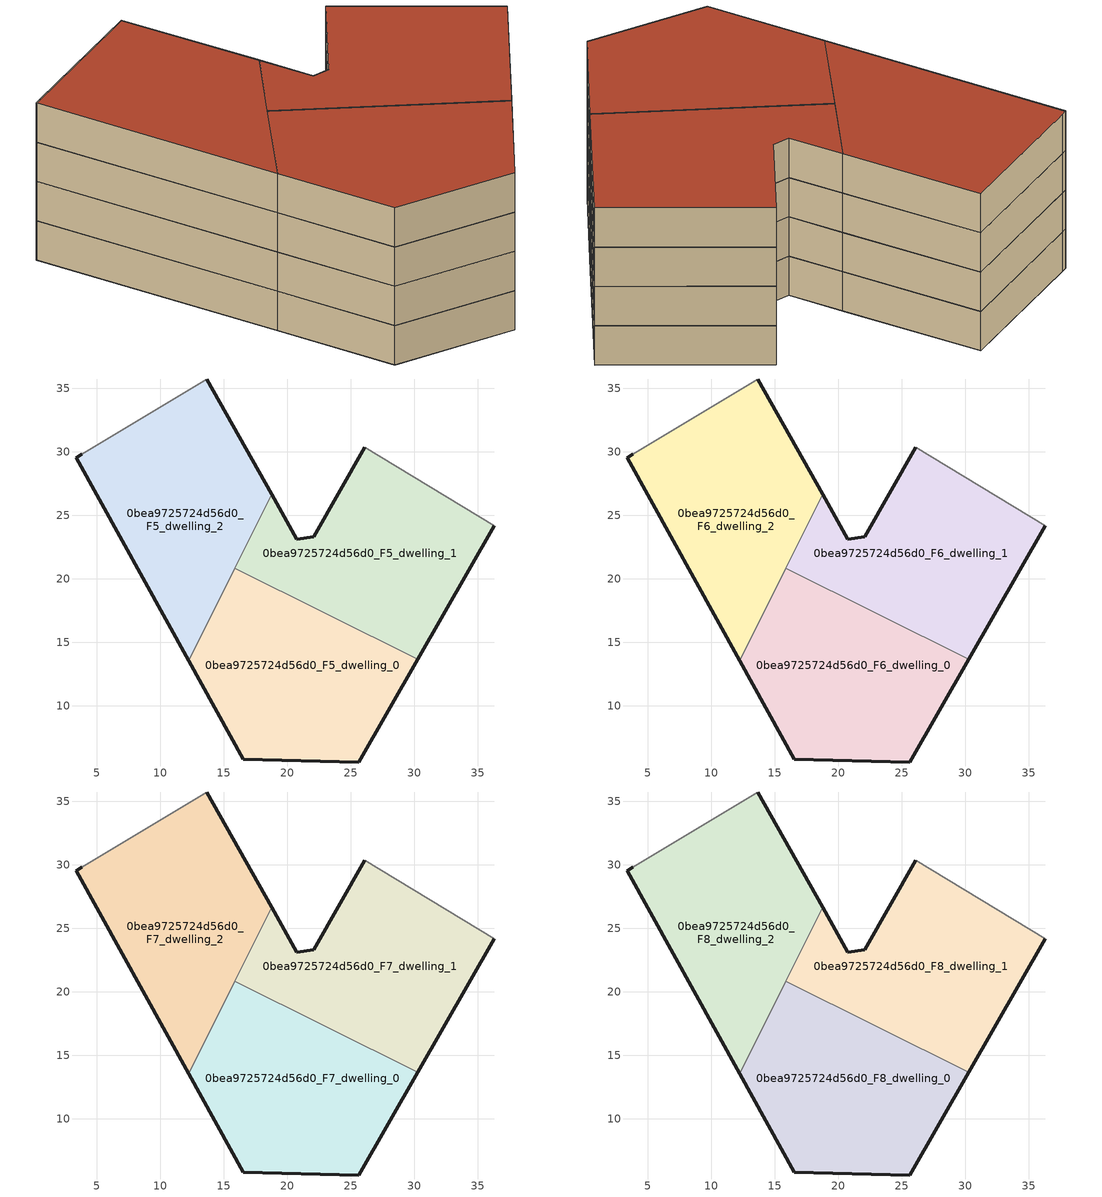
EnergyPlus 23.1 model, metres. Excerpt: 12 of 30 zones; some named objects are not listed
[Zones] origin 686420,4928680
0bea9725724d56d0_F5_dwelling_0
 floor to 0bea9725724d56d0_F4_dwelling_0 (EU_floor_Construction): 25.62,5.59 30.26,13.67 15.86,20.84 12.24,13.56 16.54,5.82 z15
 wall outside (EU_wall_Construction): 30.26,13.67 25.62,5.59 16.54,5.82 12.24,13.56 z15:18
 wall to 0bea9725724d56d0_F5_dwelling_1 (EU_wall_Construction): 15.86,20.84 30.26,13.67 z15:18
 wall to 0bea9725724d56d0_F5_dwelling_2 (EU_wall_Construction): 12.24,13.56 15.86,20.84 z15:18
0bea9725724d56d0_F5_dwelling_1
 floor to 0bea9725724d56d0_F4_dwelling_1 (EU_floor_Construction): 30.26,13.67 36.3,24.19 26.09,30.36 22.07,23.33 20.77,23.15 18.77,26.69 15.86,20.84 z15
 wall outside (EU_wall_Construction): 36.3,24.19 30.26,13.67 / 18.77,26.69 20.77,23.15 22.07,23.33 26.09,30.36 z15:18
 wall adiabatic (EU_wall_Construction): 26.09,30.36 36.3,24.19 z15:18
 wall to 0bea9725724d56d0_F5_dwelling_2 (EU_wall_Construction): 15.86,20.84 18.77,26.69 z15:18
0bea9725724d56d0_F5_dwelling_2
 floor to 0bea9725724d56d0_F4_dwelling_2 (EU_floor_Construction): 12.24,13.56 18.77,26.69 13.68,35.75 3.83,29.81 3.39,29.55 z15
 wall outside (EU_wall_Construction): 13.68,35.75 18.77,26.69 / 12.24,13.56 3.39,29.55 3.83,29.81 z15:18
 wall adiabatic (EU_wall_Construction): 3.83,29.81 13.68,35.75 z15:18
0bea9725724d56d0_F6_dwelling_0
 floor to 0bea9725724d56d0_F5_dwelling_0 (EU_floor_Construction): 25.62,5.59 30.26,13.67 15.86,20.84 12.24,13.56 16.54,5.82 z18
 wall outside (EU_wall_Construction): 30.26,13.67 25.62,5.59 16.54,5.82 12.24,13.56 z18:21
 wall to 0bea9725724d56d0_F6_dwelling_1 (EU_wall_Construction): 15.86,20.84 30.26,13.67 z18:21
 wall to 0bea9725724d56d0_F6_dwelling_2 (EU_wall_Construction): 12.24,13.56 15.86,20.84 z18:21
0bea9725724d56d0_F6_dwelling_1
 floor to 0bea9725724d56d0_F5_dwelling_1 (EU_floor_Construction): 30.26,13.67 36.3,24.19 26.09,30.36 22.07,23.33 20.77,23.15 18.77,26.69 15.86,20.84 z18
 wall outside (EU_wall_Construction): 36.3,24.19 30.26,13.67 / 18.77,26.69 20.77,23.15 22.07,23.33 26.09,30.36 z18:21
 wall adiabatic (EU_wall_Construction): 26.09,30.36 36.3,24.19 z18:21
 wall to 0bea9725724d56d0_F6_dwelling_2 (EU_wall_Construction): 15.86,20.84 18.77,26.69 z18:21
0bea9725724d56d0_F6_dwelling_2
 floor to 0bea9725724d56d0_F5_dwelling_2 (EU_floor_Construction): 12.24,13.56 18.77,26.69 13.68,35.75 3.83,29.81 3.39,29.55 z18
 wall outside (EU_wall_Construction): 13.68,35.75 18.77,26.69 / 12.24,13.56 3.39,29.55 3.83,29.81 z18:21
 wall adiabatic (EU_wall_Construction): 3.83,29.81 13.68,35.75 z18:21
0bea9725724d56d0_F7_dwelling_0
 floor to 0bea9725724d56d0_F6_dwelling_0 (EU_floor_Construction): 25.62,5.59 30.26,13.67 15.86,20.84 12.24,13.56 16.54,5.82 z21
 wall outside (EU_wall_Construction): 30.26,13.67 25.62,5.59 16.54,5.82 12.24,13.56 z21:24
 wall to 0bea9725724d56d0_F7_dwelling_1 (EU_wall_Construction): 15.86,20.84 30.26,13.67 z21:24
 wall to 0bea9725724d56d0_F7_dwelling_2 (EU_wall_Construction): 12.24,13.56 15.86,20.84 z21:24
0bea9725724d56d0_F7_dwelling_1
 floor to 0bea9725724d56d0_F6_dwelling_1 (EU_floor_Construction): 30.26,13.67 36.3,24.19 26.09,30.36 22.07,23.33 20.77,23.15 18.77,26.69 15.86,20.84 z21
 wall outside (EU_wall_Construction): 36.3,24.19 30.26,13.67 / 18.77,26.69 20.77,23.15 22.07,23.33 26.09,30.36 z21:24
 wall adiabatic (EU_wall_Construction): 26.09,30.36 36.3,24.19 z21:24
 wall to 0bea9725724d56d0_F7_dwelling_2 (EU_wall_Construction): 15.86,20.84 18.77,26.69 z21:24
0bea9725724d56d0_F7_dwelling_2
 floor to 0bea9725724d56d0_F6_dwelling_2 (EU_floor_Construction): 12.24,13.56 18.77,26.69 13.68,35.75 3.83,29.81 3.39,29.55 z21
 wall outside (EU_wall_Construction): 13.68,35.75 18.77,26.69 / 12.24,13.56 3.39,29.55 3.83,29.81 z21:24
 wall adiabatic (EU_wall_Construction): 3.83,29.81 13.68,35.75 z21:24
0bea9725724d56d0_F8_dwelling_0
 floor to 0bea9725724d56d0_F7_dwelling_0 (EU_floor_Construction): 25.62,5.59 30.26,13.67 15.86,20.84 12.24,13.56 16.54,5.82 z24
 wall outside (EU_wall_Construction): 30.26,13.67 25.62,5.59 16.54,5.82 12.24,13.56 z24:27
 wall to 0bea9725724d56d0_F8_dwelling_1 (EU_wall_Construction): 15.86,20.84 30.26,13.67 z24:27
 wall to 0bea9725724d56d0_F8_dwelling_2 (EU_wall_Construction): 12.24,13.56 15.86,20.84 z24:27
 roof outside (EU_roof_Construction): 30.26,13.67 25.62,5.59 16.54,5.82 12.24,13.56 15.86,20.84 z27
0bea9725724d56d0_F8_dwelling_1
 floor to 0bea9725724d56d0_F7_dwelling_1 (EU_floor_Construction): 30.26,13.67 36.3,24.19 26.09,30.36 22.07,23.33 20.77,23.15 18.77,26.69 15.86,20.84 z24
 wall outside (EU_wall_Construction): 36.3,24.19 30.26,13.67 / 18.77,26.69 20.77,23.15 22.07,23.33 26.09,30.36 z24:27
 wall adiabatic (EU_wall_Construction): 26.09,30.36 36.3,24.19 z24:27
 wall to 0bea9725724d56d0_F8_dwelling_2 (EU_wall_Construction): 15.86,20.84 18.77,26.69 z24:27
 roof outside (EU_roof_Construction): 36.3,24.19 30.26,13.67 15.86,20.84 18.77,26.69 20.77,23.15 22.07,23.33 26.09,30.36 z27
0bea9725724d56d0_F8_dwelling_2
 floor to 0bea9725724d56d0_F7_dwelling_2 (EU_floor_Construction): 12.24,13.56 18.77,26.69 13.68,35.75 3.83,29.81 3.39,29.55 z24
 wall outside (EU_wall_Construction): 13.68,35.75 18.77,26.69 / 12.24,13.56 3.39,29.55 3.83,29.81 z24:27
 wall adiabatic (EU_wall_Construction): 3.83,29.81 13.68,35.75 z24:27
 roof outside (EU_roof_Construction): 13.68,35.75 18.77,26.69 12.24,13.56 3.39,29.55 3.83,29.81 z27
[Building]
EU S2 Campaign: North Axis=0; Terrain=City; Solar Distribution=FullExterior
[Site:Location]
Bologna: Latitude=44.5; Longitude=11.25; Time Zone=1; Elevation=37
[SizingPeriod:WeatherFileDays]
AnnualSizingPeriod: Begin Month=1; Begin Day of Month=1; End Month=12; End Day of Month=31; Day of Week for Start Day=Monday; Use Weather File Daylight Saving Period=No; Use Weather File Rain and Snow Indicators=No
[MATERIAL]
EU_InternalMass_Material: Roughness=MediumRough; Thickness=0.1; Conductivity=1; Density=1800; Specific Heat=900; Thermal Absorptance=0.9; Solar Absorptance=0.7; Visible Absorptance=0.7
[MATERIAL:NOMASS] Roughness=MediumRough; Thermal Absorptance=0.9; Solar Absorptance=0.7; Visible Absorptance=0.7
Name | Thermal Resistance
EU_wall_NoMass | 0.779417
EU_roof_NoMass | 0.435466
EU_floor_NoMass | 0.588222
[CONSTRUCTION]
EU_wall_Construction: EU_wall_NoMass
EU_roof_Construction: EU_roof_NoMass
EU_floor_Construction: EU_floor_NoMass
EU_InternalMass_Construction: EU_InternalMass_Material
[ZONE] Type=1; Multiplier=1; Ceiling Height=autocalculate; Floor Area=autocalculate; Part of Total Floor Area=Yes
Name | Volume
0bea9725724d56d0_F5_dwelling_0; 0bea9725724d56d0_F6_dwelling_0; 0bea9725724d56d0_F7_dwelling_0; 0bea9725724d56d0_F8_dwelling_0 | 517.952
0bea9725724d56d0_F5_dwelling_1; 0bea9725724d56d0_F6_dwelling_1; 0bea9725724d56d0_F7_dwelling_1; 0bea9725724d56d0_F8_dwelling_1 | 517.972
0bea9725724d56d0_F5_dwelling_2; 0bea9725724d56d0_F6_dwelling_2; 0bea9725724d56d0_F7_dwelling_2; 0bea9725724d56d0_F8_dwelling_2 | 517.986
[INTERNALMASS] Construction=EU_InternalMass_Construction
Name | Zone or ZoneList | Surface Area
0bea9725724d56d0_F5_dwelling_0_EU_InternalMass | 0bea9725724d56d0_F5_dwelling_0 | 172.65
0bea9725724d56d0_F5_dwelling_1_EU_InternalMass | 0bea9725724d56d0_F5_dwelling_1 | 172.659
0bea9725724d56d0_F5_dwelling_2_EU_InternalMass | 0bea9725724d56d0_F5_dwelling_2 | 172.662
0bea9725724d56d0_F6_dwelling_0_EU_InternalMass | 0bea9725724d56d0_F6_dwelling_0 | 172.65
0bea9725724d56d0_F6_dwelling_1_EU_InternalMass | 0bea9725724d56d0_F6_dwelling_1 | 172.659
0bea9725724d56d0_F6_dwelling_2_EU_InternalMass | 0bea9725724d56d0_F6_dwelling_2 | 172.662
0bea9725724d56d0_F7_dwelling_0_EU_InternalMass | 0bea9725724d56d0_F7_dwelling_0 | 172.65
0bea9725724d56d0_F7_dwelling_1_EU_InternalMass | 0bea9725724d56d0_F7_dwelling_1 | 172.659
0bea9725724d56d0_F7_dwelling_2_EU_InternalMass | 0bea9725724d56d0_F7_dwelling_2 | 172.662
0bea9725724d56d0_F8_dwelling_0_EU_InternalMass | 0bea9725724d56d0_F8_dwelling_0 | 172.65
0bea9725724d56d0_F8_dwelling_1_EU_InternalMass | 0bea9725724d56d0_F8_dwelling_1 | 172.659
0bea9725724d56d0_F8_dwelling_2_EU_InternalMass | 0bea9725724d56d0_F8_dwelling_2 | 172.662
[OTHEREQUIPMENT] Fuel Type=Electricity; Design Level Calculation Method=Watts/Area; Power per Zone Floor Area=1; Fraction Latent=0; Fraction Radiant=0; Fraction Lost=0; Carbon Dioxide Generation Rate=0; EndUse Subcategory=EU_Step8_InternalGains
Name | Zone or ZoneList or Space or SpaceList | Schedule
EU_Step8_InternalGain_0bea9725724d56d0_F5_dwelling_0_f000 | 0bea9725724d56d0_F5_dwelling_0 | EU_Step8_GainSchedule_0bea9725724d56d0_F5_dwelling_0_f000
EU_Step8_InternalGain_0bea9725724d56d0_F5_dwelling_1_f000 | 0bea9725724d56d0_F5_dwelling_1 | EU_Step8_GainSchedule_0bea9725724d56d0_F5_dwelling_1_f000
EU_Step8_InternalGain_0bea9725724d56d0_F5_dwelling_2_f000 | 0bea9725724d56d0_F5_dwelling_2 | EU_Step8_GainSchedule_0bea9725724d56d0_F5_dwelling_2_f000
EU_Step8_InternalGain_0bea9725724d56d0_F6_dwelling_0_f000 | 0bea9725724d56d0_F6_dwelling_0 | EU_Step8_GainSchedule_0bea9725724d56d0_F6_dwelling_0_f000
EU_Step8_InternalGain_0bea9725724d56d0_F6_dwelling_1_f000 | 0bea9725724d56d0_F6_dwelling_1 | EU_Step8_GainSchedule_0bea9725724d56d0_F6_dwelling_1_f000
EU_Step8_InternalGain_0bea9725724d56d0_F6_dwelling_2_f000 | 0bea9725724d56d0_F6_dwelling_2 | EU_Step8_GainSchedule_0bea9725724d56d0_F6_dwelling_2_f000
EU_Step8_InternalGain_0bea9725724d56d0_F7_dwelling_0_f000 | 0bea9725724d56d0_F7_dwelling_0 | EU_Step8_GainSchedule_0bea9725724d56d0_F7_dwelling_0_f000
EU_Step8_InternalGain_0bea9725724d56d0_F7_dwelling_1_f000 | 0bea9725724d56d0_F7_dwelling_1 | EU_Step8_GainSchedule_0bea9725724d56d0_F7_dwelling_1_f000
EU_Step8_InternalGain_0bea9725724d56d0_F7_dwelling_2_f000 | 0bea9725724d56d0_F7_dwelling_2 | EU_Step8_GainSchedule_0bea9725724d56d0_F7_dwelling_2_f000
EU_Step8_InternalGain_0bea9725724d56d0_F8_dwelling_0_f000 | 0bea9725724d56d0_F8_dwelling_0 | EU_Step8_GainSchedule_0bea9725724d56d0_F8_dwelling_0_f000
EU_Step8_InternalGain_0bea9725724d56d0_F8_dwelling_1_f000 | 0bea9725724d56d0_F8_dwelling_1 | EU_Step8_GainSchedule_0bea9725724d56d0_F8_dwelling_1_f000
EU_Step8_InternalGain_0bea9725724d56d0_F8_dwelling_2_f000 | 0bea9725724d56d0_F8_dwelling_2 | EU_Step8_GainSchedule_0bea9725724d56d0_F8_dwelling_2_f000
[ZONEVENTILATION:DESIGNFLOWRATE] Schedule=EU_AlwaysOn; Design Flow Rate Calculation Method=AirChanges/Hour; Air Changes per Hour=0.712058; Ventilation Type=Natural; Fan Pressure Rise=0; Fan Total Efficiency=1; Constant Term Coefficient=1; Temperature Term Coefficient=0; Velocity Term Coefficient=0; Velocity Squared Term Coefficient=0; Minimum Indoor Temperature=-100; Maximum Indoor Temperature=100; Delta Temperature=-100; Minimum Outdoor Temperature=-100; Maximum Outdoor Temperature=100; Maximum Wind Speed=40
Name | Zone or ZoneList or Space or SpaceList
EU_ConstantAir_0bea9725724d56d0_F5_dwelling_0 | 0bea9725724d56d0_F5_dwelling_0
EU_ConstantAir_0bea9725724d56d0_F5_dwelling_1 | 0bea9725724d56d0_F5_dwelling_1
EU_ConstantAir_0bea9725724d56d0_F5_dwelling_2 | 0bea9725724d56d0_F5_dwelling_2
EU_ConstantAir_0bea9725724d56d0_F6_dwelling_0 | 0bea9725724d56d0_F6_dwelling_0
EU_ConstantAir_0bea9725724d56d0_F6_dwelling_1 | 0bea9725724d56d0_F6_dwelling_1
EU_ConstantAir_0bea9725724d56d0_F6_dwelling_2 | 0bea9725724d56d0_F6_dwelling_2
EU_ConstantAir_0bea9725724d56d0_F7_dwelling_0 | 0bea9725724d56d0_F7_dwelling_0
EU_ConstantAir_0bea9725724d56d0_F7_dwelling_1 | 0bea9725724d56d0_F7_dwelling_1
EU_ConstantAir_0bea9725724d56d0_F7_dwelling_2 | 0bea9725724d56d0_F7_dwelling_2
EU_ConstantAir_0bea9725724d56d0_F8_dwelling_0 | 0bea9725724d56d0_F8_dwelling_0
EU_ConstantAir_0bea9725724d56d0_F8_dwelling_1 | 0bea9725724d56d0_F8_dwelling_1
EU_ConstantAir_0bea9725724d56d0_F8_dwelling_2 | 0bea9725724d56d0_F8_dwelling_2
[HVACTEMPLATE:THERMOSTAT] Constant Heating Setpoint=20; Constant Cooling Setpoint=50
EU_HeatOnly_0bea9725724d56d0_F7_dwelling_1; EU_HeatOnly_0bea9725724d56d0_F7_dwelling_2; EU_HeatOnly_0bea9725724d56d0_F8_dwelling_0; EU_HeatOnly_0bea9725724d56d0_F8_dwelling_1; EU_HeatOnly_0bea9725724d56d0_F8_dwelling_2
[HVACTEMPLATE:ZONE:IDEALLOADSAIRSYSTEM] System Availability Schedule=EU_AlwaysOn; Maximum Heating Supply Air Temperature=50; Minimum Cooling Supply Air Temperature=13; Maximum Heating Supply Air Humidity Ratio=0.0156; Minimum Cooling Supply Air Humidity Ratio=0.0077; Heating Limit=NoLimit; Cooling Limit=NoLimit; Heating Availability Schedule=EU_AlwaysOn; Cooling Availability Schedule=EU_CoolingOff; Dehumidification Control Type=ConstantSensibleHeatRatio; Cooling Sensible Heat Ratio=0.7; Dehumidification Setpoint=60; Humidification Control Type=None; Humidification Setpoint=30; Outdoor Air Method=None; Outdoor Air Flow Rate per Person=0.00944; Outdoor Air Flow Rate per Zone Floor Area=0; Outdoor Air Flow Rate per Zone=0; Demand Controlled Ventilation Type=None; Outdoor Air Economizer Type=NoEconomizer; Heat Recovery Type=None; Sensible Heat Recovery Effectiveness=0.7; Latent Heat Recovery Effectiveness=0.65
Name | Template Thermostat
0bea9725724d56d0_F5_dwelling_0 | EU_HeatOnly_0bea9725724d56d0_F5_dwelling_0
0bea9725724d56d0_F5_dwelling_1 | EU_HeatOnly_0bea9725724d56d0_F5_dwelling_1
0bea9725724d56d0_F5_dwelling_2 | EU_HeatOnly_0bea9725724d56d0_F5_dwelling_2
0bea9725724d56d0_F6_dwelling_0 | EU_HeatOnly_0bea9725724d56d0_F6_dwelling_0
0bea9725724d56d0_F6_dwelling_1 | EU_HeatOnly_0bea9725724d56d0_F6_dwelling_1
0bea9725724d56d0_F6_dwelling_2 | EU_HeatOnly_0bea9725724d56d0_F6_dwelling_2
0bea9725724d56d0_F7_dwelling_0 | EU_HeatOnly_0bea9725724d56d0_F7_dwelling_0
0bea9725724d56d0_F7_dwelling_1 | EU_HeatOnly_0bea9725724d56d0_F7_dwelling_1
0bea9725724d56d0_F7_dwelling_2 | EU_HeatOnly_0bea9725724d56d0_F7_dwelling_2
0bea9725724d56d0_F8_dwelling_0 | EU_HeatOnly_0bea9725724d56d0_F8_dwelling_0
0bea9725724d56d0_F8_dwelling_1 | EU_HeatOnly_0bea9725724d56d0_F8_dwelling_1
0bea9725724d56d0_F8_dwelling_2 | EU_HeatOnly_0bea9725724d56d0_F8_dwelling_2
[SIZING:ZONE] Zone Cooling Design Supply Air Temperature Input Method=SupplyAirTemperature; Zone Cooling Design Supply Air Temperature=13; Zone Heating Design Supply Air Temperature Input Method=SupplyAirTemperature; Zone Heating Design Supply Air Temperature=50; Zone Cooling Design Supply Air Humidity Ratio=0.008; Zone Heating Design Supply Air Humidity Ratio=0.008; Cooling Design Air Flow Method=DesignDay; Cooling Design Air Flow Rate=0; Cooling Minimum Air Flow per Zone Floor Area=0.000762; Cooling Minimum Air Flow=0; Cooling Minimum Air Flow Fraction=0.2; Heating Design Air Flow Method=DesignDay; Heating Design Air Flow Rate=0; Heating Maximum Air Flow per Zone Floor Area=0.002032; Heating Maximum Air Flow=0.141576; Heating Maximum Air Flow Fraction=0.3; Account for Dedicated Outdoor Air System=No; Dedicated Outdoor Air System Control Strategy=NeutralSupplyAir; Dedicated Outdoor Air Low Setpoint Temperature for Design=autosize; Dedicated Outdoor Air High Setpoint Temperature for Design=autosize; Zone Load Sizing Method=Sensible Load Only No Latent Load; Zone Latent Cooling Design Supply Air Humidity Ratio Input Method=HumidityRatioDifference; Zone Cooling Design Supply Air Humidity Ratio Difference=0.005; Zone Latent Heating Design Supply Air Humidity Ratio Input Method=HumidityRatioDifference; Zone Humidification Design Supply Air Humidity Ratio Difference=0.005
0bea9725724d56d0_F5_dwelling_0; 0bea9725724d56d0_F5_dwelling_1; 0bea9725724d56d0_F5_dwelling_2; 0bea9725724d56d0_F6_dwelling_0; 0bea9725724d56d0_F6_dwelling_1; 0bea9725724d56d0_F6_dwelling_2; 0bea9725724d56d0_F7_dwelling_0; 0bea9725724d56d0_F7_dwelling_1; 0bea9725724d56d0_F7_dwelling_2; 0bea9725724d56d0_F8_dwelling_0; 0bea9725724d56d0_F8_dwelling_1; 0bea9725724d56d0_F8_dwelling_2
[SCHEDULE:CONSTANT]
Name | Hourly Value
EU_AlwaysOn | 1
EU_CoolingOff | 0
[SCHEDULE:FILE] Column Number=1; Rows to Skip at Top=0; Number of Hours of Data=8760; Column Separator=Comma; Interpolate to Timestep=No; Minutes per Item=60; Adjust Schedule for Daylight Savings=Yes
Name | File
EU_Step8_GainSchedule_0bea9725724d56d0_F5_dwelling_0_f000 | ../../schedules/0bea9725724d56d0/0bea9725724d56d0_F5_dwelling_0_f000_gain.csv
EU_Step8_GainSchedule_0bea9725724d56d0_F5_dwelling_1_f000 | ../../schedules/0bea9725724d56d0/0bea9725724d56d0_F5_dwelling_1_f000_gain.csv
EU_Step8_GainSchedule_0bea9725724d56d0_F5_dwelling_2_f000 | ../../schedules/0bea9725724d56d0/0bea9725724d56d0_F5_dwelling_2_f000_gain.csv
EU_Step8_GainSchedule_0bea9725724d56d0_F6_dwelling_0_f000 | ../../schedules/0bea9725724d56d0/0bea9725724d56d0_F6_dwelling_0_f000_gain.csv
EU_Step8_GainSchedule_0bea9725724d56d0_F6_dwelling_1_f000 | ../../schedules/0bea9725724d56d0/0bea9725724d56d0_F6_dwelling_1_f000_gain.csv
EU_Step8_GainSchedule_0bea9725724d56d0_F6_dwelling_2_f000 | ../../schedules/0bea9725724d56d0/0bea9725724d56d0_F6_dwelling_2_f000_gain.csv
EU_Step8_GainSchedule_0bea9725724d56d0_F7_dwelling_0_f000 | ../../schedules/0bea9725724d56d0/0bea9725724d56d0_F7_dwelling_0_f000_gain.csv
EU_Step8_GainSchedule_0bea9725724d56d0_F7_dwelling_1_f000 | ../../schedules/0bea9725724d56d0/0bea9725724d56d0_F7_dwelling_1_f000_gain.csv
EU_Step8_GainSchedule_0bea9725724d56d0_F7_dwelling_2_f000 | ../../schedules/0bea9725724d56d0/0bea9725724d56d0_F7_dwelling_2_f000_gain.csv
EU_Step8_GainSchedule_0bea9725724d56d0_F8_dwelling_0_f000 | ../../schedules/0bea9725724d56d0/0bea9725724d56d0_F8_dwelling_0_f000_gain.csv
EU_Step8_GainSchedule_0bea9725724d56d0_F8_dwelling_1_f000 | ../../schedules/0bea9725724d56d0/0bea9725724d56d0_F8_dwelling_1_f000_gain.csv
EU_Step8_GainSchedule_0bea9725724d56d0_F8_dwelling_2_f000 | ../../schedules/0bea9725724d56d0/0bea9725724d56d0_F8_dwelling_2_f000_gain.csv
